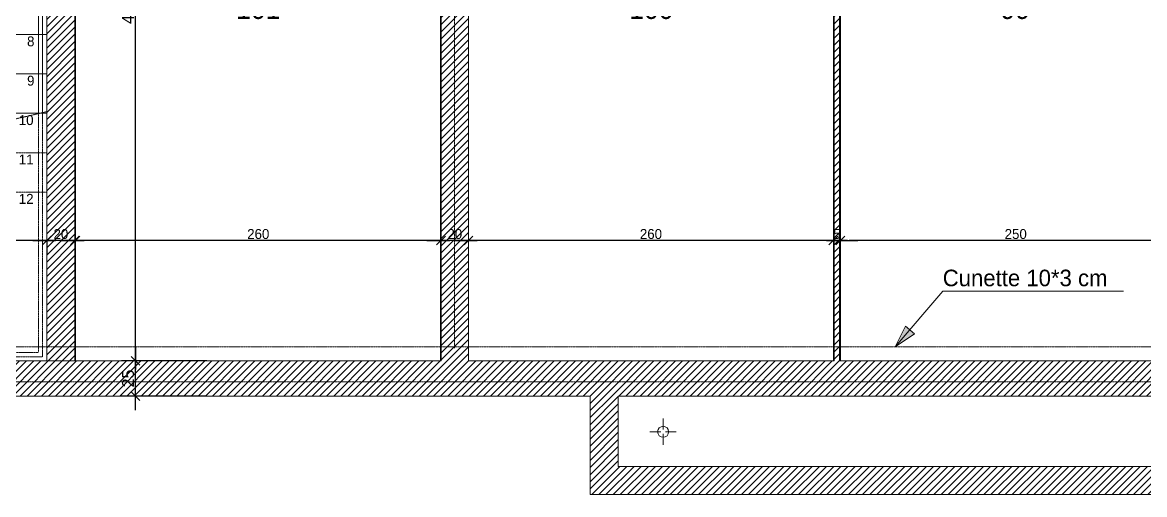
# Model space of a CAD drawing. Header units: centimetres. Extents: x -14085 to 643619, y -47998 to 35592.
# Drawn here: x 7315 to 8113, y 3181 to 3517 of the extents above; entities that cross this region are included whole.
import ezdxf

# ---------------------------------------------------------------- set-up
doc = ezdxf.new("R2010")
doc.units = ezdxf.units.CM
doc.header["$PDMODE"] = 1
doc.header["$PDSIZE"] = -2
for name, pattern in [('ISO-02', [0.75, 0.6, -0.15]), ('Style de ligne -6', [1.04164, 0.625, -0.20828, 0.06943, -0.13893]), ('VW-01', [0.41656, 0.20828, -0.20828])]:
    doc.linetypes.add(name, pattern=pattern)
doc.layers.get('0').update_dxf_attribs({"lineweight": 18, "true_color": 0x848484})
for name, color, linetype, lineweight in [('B GÈnÈral_Hatch', 7, 'Continuous', 5), ('B Général', 7, 'Continuous', 5), ('C ANNOTATIONS-cotation', 7, 'Continuous', 5), ('C ANNOTATIONS-cotation_Hatch', 7, 'Continuous', 5), ('C ANNOTATIONS-prestations', 7, 'Continuous', 5), ('C ANNOTATIONS-texte', 7, 'Continuous', 5), ('C ANNOTATIONS-texte_Hatch', 7, 'Continuous', 5)]:
    doc.layers.add(name, color=color, linetype=linetype, lineweight=lineweight)
doc.layers.add('C ANNOTATIONS-axes', color=1, linetype='ISO-02', lineweight=13, true_color=0xff0000)
doc.layers.add('C ANNOTATIONS-axes horizontaux', color=1, linetype='VW-01', lineweight=13, true_color=0xff0000)
doc.styles.add('Eurostile', font='')
doc.styles.get('Eurostile').set_extended_font_data('Eurostile')
doc.dimstyles.new('100é', dxfattribs={"dimtxt": 8.470801, "dimasz": 6.232178, "dimexe": 10, "dimexo": 25, "dimgap": 1, "dimtad": 1, "dimdec": 1, "dimtxsty": 'Eurostile', "dimblk": 'VW_SLASH', "dimblk1": 'VW_SLASH', "dimblk2": 'VW_SLASH', "dimcen": 0, "dimdle": 10, "dimazin": 0, "dimtfac": 1, "dimtdec": 1, "dimtix": 1, "dimtmove": 0, "dimatfit": 0, "dimldrblk": 'VW_FILLEDARROW', "dimfxl": 50.8, "dimfxlon": 1, "dimfrac": 2, "dimtolj": 1, "dimarcsym": 0})
pattern_1 = [(45, (0, 0), (2.4253472, -2.6458333), [])]

# ---------------------------------------------------------------- blocks, each defined once
blk = doc.blocks.new('Groupe-1')
at = {"layer": 'B GÈnÈral_Hatch', "linetype": 'Continuous', "lineweight": 0}
blk.add_hatch(color=7, dxfattribs=at).paths.add_polyline_path([(7276.74, 3456.58), (7272.48, 3440.7), (7268.23, 3456.58)])
at = {"layer": 'C ANNOTATIONS-cotation_Hatch', "linetype": 'Continuous', "lineweight": 0}
blk.add_hatch(color=7, dxfattribs=at).paths.add_polyline_path([(7130.23, 3523.51), (7134.48, 3539.39), (7138.74, 3523.51)])
at = {"layer": 'B Général', "color": 7, "linetype": 'Continuous'}
for p, q in [((7212.48, 3704.39), (7332.48, 3704.39)), ((7272.48, 3704.39), (7272.48, 3440.7)), ((7212.48, 3676.39), (7332.48, 3676.39)), ((7212.48, 3648.39), (7332.48, 3648.39)), ((7212.48, 3620.39), (7332.48, 3620.39)), ((7212.48, 3592.39), (7332.48, 3592.39)), ((7212.48, 3564.39), (7332.48, 3564.39)), ((7212.48, 3536.39), (7332.48, 3536.39)), ((7212.48, 3508.39), (7332.48, 3508.39)), ((7212.48, 3480.39), (7332.48, 3480.39)), ((7212.48, 3452.39), (7332.48, 3452.39))]:
    blk.add_line(p, q, dxfattribs=at)
at = {"layer": 'B Général', "color": 7, "linetype": 'VW-01'}
for p, q in [((7074.48, 3536.39), (7194.48, 3536.39)), ((7074.48, 3508.39), (7194.48, 3508.39)), ((7074.48, 3480.39), (7194.48, 3480.39)), ((7074.48, 3452.39), (7194.48, 3452.39)), ((7212.48, 3425.68), (7332.48, 3453.55)), ((7074.48, 3424.39), (7194.48, 3424.39)), ((7212.48, 3424.39), (7332.48, 3424.39)), ((7074.48, 3396.39), (7194.48, 3396.39)), ((7212.48, 3396.39), (7332.48, 3396.39))]:
    blk.add_line(p, q, dxfattribs=at)
at = {"layer": 'B Général', "color": 7, "linetype": 'Continuous', "lineweight": 5, "flags": 128}
blk.add_lwpolyline([(7332.48, 3736.39), (7332.48, 3276.39), (7074.48, 3276.39), (7074.48, 3568.28)], dxfattribs=at)
for points in [[(7326.54, 3736.39), (7326.51, 3452.16), (7329.48, 3452.85), (7329.48, 3736.39)], [(7218.43, 3713.57), (7188.54, 3713.57), (7188.54, 3710.62), (7215.49, 3710.62), (7215.49, 3695.2), (7215.49, 3695.2), (7215.49, 3426.38), (7218.46, 3427.07)]]:
    blk.add_lwpolyline(points, close=True, dxfattribs=at)
at = {"layer": 'B Général', "color": 7, "linetype": 'Continuous', "flags": 128}
blk.add_lwpolyline([(7332.48, 3453.55), (7332.48, 3704.39), (7212.48, 3704.39), (7212.48, 3425.68)], dxfattribs=at)
at = {"layer": 'B Général', "color": 7, "linetype": 'VW-01', "flags": 128}
blk.add_lwpolyline([(7329.48, 3452.85), (7326.51, 3452.16), (7326.48, 3282.39), (7087.56, 3282.39), (7080.48, 3289.46), (7080.48, 3568.28), (7077.48, 3568.28), (7077.48, 3288.22), (7086.31, 3279.39), (7329.48, 3279.39)], close=True, dxfattribs=at)
at = {"layer": 'B Général', "color": 7, "lineweight": 5, "flags": 128}
blk.add_lwpolyline([(7276.74, 3456.58), (7272.48, 3440.7), (7268.23, 3456.58)], close=True, dxfattribs=at)
at = {"layer": 'B Général', "color": 7, "linetype": 'Continuous', "lineweight": 5}
blk.add_circle((7079, 3280.64), 3.25, dxfattribs=at)
at = {"layer": 'C ANNOTATIONS-cotation', "color": 7, "linetype": 'VW-01', "lineweight": 5, "flags": 128}
blk.add_lwpolyline([(7080.48, 3289.46), (7080.48, 3568.28), (7077.48, 3568.28), (7077.48, 3288.22), (7086.31, 3279.39), (7194.48, 3279.39), (7194.48, 3282.39), (7087.56, 3282.39)], close=True, dxfattribs=at)
at = {"layer": 'C ANNOTATIONS-cotation', "color": 7, "lineweight": 5, "flags": 128}
blk.add_lwpolyline([(7130.23, 3523.51), (7134.48, 3539.39), (7138.74, 3523.51)], close=True, dxfattribs=at)
at = {"layer": 'C ANNOTATIONS-cotation', "color": 7, "linetype": 'VW-01', "lineweight": 5, "flags": 128}
blk.add_lwpolyline([(7134.48, 3539.39), (7134.48, 3342), (7272.48, 3342), (7272.48, 3440.78)], dxfattribs=at)
at = {"layer": 'C ANNOTATIONS-prestations', "attachment_point": 2, "line_spacing_factor": 0.894142, "style": 'Eurostile'}
for s, insert, char_height in [('1', (7321.04, 3703.09), 7.06), ('2', (7321.04, 3675.09), 7.06), ('3', (7321.04, 3647.09), 7.06), ('4', (7321.04, 3619.09), 7.06), ('5', (7321.04, 3591.09), 7.06), ('6', (7321.04, 3563.09), 7.06), ('18', (7087.47, 3545.56), 7.059), ('7', (7321.04, 3535.09), 7.06), ('17', (7087.47, 3517.56), 7.059), ('8', (7321.04, 3507.09), 7.06), ('16', (7087.47, 3489.56), 7.059), ('9', (7321.04, 3479.09), 7.06), ('15', (7087.47, 3461.56), 7.059), ('10', (7317.79, 3451.09), 7.059), ('14', (7087.47, 3433.56), 7.059), ('11', (7317.79, 3423.09), 7.059), ('13', (7087.47, 3405.56), 7.059), ('12', (7317.79, 3395.09), 7.059)]:
    blk.add_mtext(s, dxfattribs=dict(at, insert=insert, char_height=char_height))
blk = doc.blocks.new('Objet Paramétrique-3')
at = {"layer": 'B Général', "color": 7, "linetype": 'Continuous', "lineweight": 5}
for p, q in [((0, 0), (0, 500)), ((250, 0), (250, 500)), ((0, 0), (250, 0))]:
    blk.add_line(p, q, dxfattribs=at)
at = {"layer": 'B Général', "color": 7, "insert": (125, 250), "char_height": 14.118, "attachment_point": 5, "line_spacing_factor": 0.894142, "style": 'Eurostile'}
blk.add_mtext('99', dxfattribs=at)
blk = doc.blocks.new('Objet Paramétrique-4')
at = {"layer": 'B Général', "color": 7, "linetype": 'Continuous', "lineweight": 5}
for p, q in [((0, 0), (0, 500)), ((260, 0), (260, 500)), ((0, 0), (260, 0))]:
    blk.add_line(p, q, dxfattribs=at)
at = {"layer": 'B Général', "color": 7, "extrusion": (0, 0, -1), "insert": (130, 250), "char_height": 14.118, "attachment_point": 5, "text_direction": (-1, 0, 0), "line_spacing_factor": 0.894142, "style": 'Eurostile'}
blk.add_mtext('101', dxfattribs=at)
blk = doc.blocks.new('Objet Paramétrique-5')
at = {"layer": 'B Général', "color": 7, "linetype": 'Continuous', "lineweight": 5}
for p, q in [((0, 0), (0, 500)), ((260, 0), (260, 500)), ((0, 0), (260, 0))]:
    blk.add_line(p, q, dxfattribs=at)
at = {"layer": 'B Général', "color": 7, "extrusion": (0, 0, -1), "insert": (130, 250), "char_height": 14.118, "attachment_point": 5, "text_direction": (-1, 0, 0), "line_spacing_factor": 0.894142, "style": 'Eurostile'}
blk.add_mtext('100', dxfattribs=at)
blk = doc.blocks.new('axes 2')
at = {"layer": 'B Général', "color": 1, "linetype": 'Style de ligne -6', "lineweight": 13}
blk.add_line((-43.328, -1173.93), (-43.328, 1361.07), dxfattribs=at)
at = {"layer": 'C ANNOTATIONS-axes horizontaux', "color": 5, "true_color": 0x0000ff}
blk.add_line((4705, -1197.93), (-4705, -1197.93), dxfattribs=at)
blk = doc.blocks.new('VW_SLASH')
at = {"color": 0, "linetype": 'ByBlock', "lineweight": -2}
blk.add_line((1.6, 0), (-1, 0), dxfattribs=at)
at = {"color": 0, "lineweight": 20, "flags": 128}
blk.add_lwpolyline([(0.5, 0.5), (-0.5, -0.5)], dxfattribs=at)
blk = doc.blocks.new('*D205')
at = {"layer": 'C ANNOTATIONS-cotation', "color": 0, "linetype": 'Continuous', "lineweight": -2, "transparency": 16777216}
for p, q in [((7212.48, 3371.39), (7212.48, 3352)), ((7326.25, 3362), (7218.72, 3362)), ((7332.48, 3362), (7332.48, 3352))]:
    blk.add_line(p, q, dxfattribs=at)
at = {"layer": 'Defpoints', "color": 0, "linetype": 'Continuous', "lineweight": 0, "transparency": 16777216}
for p in [(7212.48, 3396.39), (7332.48, 3386.5), (7212.48, 3362)]:
    blk.add_point(p, dxfattribs=at)
at = {"layer": 'C ANNOTATIONS-cotation', "color": 0, "linetype": 'Continuous', "lineweight": -2, "transparency": 16777216, "xscale": 6.232177734375, "yscale": 6.232177734375, "zscale": 6.232177734375, "rotation": 180}
blk.add_blockref('VW_SLASH', (7212.48, 3362), dxfattribs=at)
at = {"layer": 'C ANNOTATIONS-cotation', "color": 0, "linetype": 'Continuous', "lineweight": -2, "transparency": 16777216, "xscale": 6.232177734375, "yscale": 6.232177734375, "zscale": 6.232177734375}
blk.add_blockref('VW_SLASH', (7332.48, 3362), dxfattribs=at)
at = {"layer": 'C ANNOTATIONS-cotation', "color": 0, "linetype": 'Continuous', "lineweight": 5, "transparency": 16777216, "insert": (7272.48, 3366.53), "char_height": 7.059, "attachment_point": 5, "style": 'Eurostile'}
blk.add_mtext('\\A1;120', dxfattribs=at)
blk = doc.blocks.new('VW_FILLEDARROW')
at = {"linetype": 'Continuous', "lineweight": 0}
blk.add_hatch(color=0, dxfattribs=at).paths.add_polyline_path([(-1.6, 0.43), (0, 0), (-1.6, -0.43)])
at = {"color": 0, "lineweight": 5, "flags": 128}
blk.add_lwpolyline([(-1.6, 0.43), (0, 0), (-1.6, -0.43)], close=True, dxfattribs=at)
blk = doc.blocks.new('*D206')
at = {"layer": 'C ANNOTATIONS-cotation', "color": 0, "linetype": 'Continuous', "lineweight": -2, "transparency": 16777216}
for p, q in [((7332.48, 3362), (7332.48, 3352)), ((7346.25, 3362), (7338.72, 3362)), ((7352.48, 3362), (7352.48, 3352))]:
    blk.add_line(p, q, dxfattribs=at)
at = {"layer": 'Defpoints', "color": 0, "linetype": 'Continuous', "lineweight": 0, "transparency": 16777216}
for p in [(7332.48, 3386.5), (7352.48, 3386.73), (7332.48, 3362)]:
    blk.add_point(p, dxfattribs=at)
at = {"layer": 'C ANNOTATIONS-cotation', "color": 0, "linetype": 'Continuous', "lineweight": -2, "transparency": 16777216, "xscale": 6.232177734375, "yscale": 6.232177734375, "zscale": 6.232177734375, "rotation": 180}
blk.add_blockref('VW_SLASH', (7332.48, 3362), dxfattribs=at)
at = {"layer": 'C ANNOTATIONS-cotation', "color": 0, "linetype": 'Continuous', "lineweight": -2, "transparency": 16777216, "xscale": 6.232177734375, "yscale": 6.232177734375, "zscale": 6.232177734375}
blk.add_blockref('VW_SLASH', (7352.48, 3362), dxfattribs=at)
at = {"layer": 'C ANNOTATIONS-cotation', "color": 0, "linetype": 'Continuous', "lineweight": 5, "transparency": 16777216, "insert": (7342.48, 3366.53), "char_height": 7.059, "attachment_point": 5, "style": 'Eurostile'}
blk.add_mtext('\\A1;20', dxfattribs=at)
blk = doc.blocks.new('*D212')
at = {"layer": 'C ANNOTATIONS-cotation', "color": 0, "linetype": 'Continuous', "lineweight": -2, "transparency": 16777216}
for p, q in [((7446.3, 3774.36), (7385.5, 3774.36)), ((7395.5, 3282.62), (7395.5, 3768.13)), ((7446.3, 3276.39), (7385.5, 3276.39))]:
    blk.add_line(p, q, dxfattribs=at)
at = {"layer": 'Defpoints', "color": 0, "linetype": 'Continuous', "lineweight": 0, "transparency": 16777216}
for p in [(7395.5, 3774.36), (7487.13, 3774.36), (7556.5, 3276.39)]:
    blk.add_point(p, dxfattribs=at)
at = {"layer": 'C ANNOTATIONS-cotation', "color": 0, "linetype": 'Continuous', "lineweight": -2, "transparency": 16777216, "xscale": 6.232177734375, "yscale": 6.232177734375, "zscale": 6.232177734375}
for p, rotation in [((7395.5, 3774.36), 90), ((7395.5, 3276.39), 270)]:
    blk.add_blockref('VW_SLASH', p, dxfattribs=dict(at, rotation=rotation))
at = {"layer": 'C ANNOTATIONS-cotation', "color": 0, "linetype": 'Continuous', "lineweight": 5, "transparency": 16777216, "insert": (7390.26, 3525.37), "char_height": 8.471, "attachment_point": 5, "rotation": 90, "style": 'Eurostile'}
blk.add_mtext('\\A1;498', dxfattribs=at)
blk = doc.blocks.new('*D213')
at = {"layer": 'C ANNOTATIONS-cotation', "color": 0, "linetype": 'Continuous', "lineweight": -2, "transparency": 16777216}
for p, q in [((7446.3, 3276.39), (7385.5, 3276.39)), ((7395.5, 3257.62), (7395.5, 3270.16)), ((7446.3, 3251.39), (7385.5, 3251.39))]:
    blk.add_line(p, q, dxfattribs=at)
at = {"layer": 'Defpoints', "color": 0, "linetype": 'Continuous', "lineweight": 0, "transparency": 16777216}
for p in [(7395.5, 3276.39), (7556.5, 3276.39), (7556.5, 3251.39)]:
    blk.add_point(p, dxfattribs=at)
at = {"layer": 'C ANNOTATIONS-cotation', "color": 0, "linetype": 'Continuous', "lineweight": -2, "transparency": 16777216, "xscale": 6.232177734375, "yscale": 6.232177734375, "zscale": 6.232177734375}
for p, rotation in [((7395.5, 3276.39), 90), ((7395.5, 3251.39), 270)]:
    blk.add_blockref('VW_SLASH', p, dxfattribs=dict(at, rotation=rotation))
at = {"layer": 'C ANNOTATIONS-cotation', "color": 0, "linetype": 'Continuous', "lineweight": 5, "transparency": 16777216, "insert": (7390.26, 3263.89), "char_height": 8.471, "attachment_point": 5, "rotation": 90, "style": 'Eurostile'}
blk.add_mtext('\\A1;25', dxfattribs=at)
blk = doc.blocks.new('Groupe-119-1')
at = {"layer": 'B Général', "color": 7, "lineweight": 18}
for p, q in [((7770.90625, 3227.5625), (7770.90625, 3235.375)), ((7769.34375, 3226), (7761.53125, 3226)), ((7772.46875, 3226), (7780.28125, 3226)), ((7770.90625, 3224.4375), (7770.90625, 3216.625))]:
    blk.add_line(p, q, dxfattribs=at)
blk.add_circle((7770.90625, 3226), 3.90625, dxfattribs=at)
blk = doc.blocks.new('Groupe-121-1')
at = {"layer": 'C ANNOTATIONS-texte_Hatch', "linetype": 'Continuous', "lineweight": 0}
blk.add_hatch(color=7, dxfattribs=at).paths.add_polyline_path([(7949.63, 3295.58), (7936, 3286.39), (7943.2, 3301.16)])
at = {"layer": 'C ANNOTATIONS-texte', "flags": 128}
blk.add_lwpolyline([(7936, 3286.39), (7969.8, 3325.94), (8098.5, 3325.94)], dxfattribs=at)
at = {"layer": 'C ANNOTATIONS-texte', "lineweight": 5, "flags": 128}
blk.add_lwpolyline([(7949.63, 3295.58), (7936, 3286.39), (7943.2, 3301.16)], close=True, dxfattribs=at)
at = {"layer": 'C ANNOTATIONS-texte', "color": 7, "insert": (7969.8, 3341.23), "char_height": 11.765, "attachment_point": 1, "line_spacing_factor": 0.894142, "style": 'Eurostile'}
blk.add_mtext('Cunette 10*3 cm', dxfattribs=at)
blk = doc.blocks.new('*D296')
at = {"layer": 'C ANNOTATIONS-cotation', "color": 0, "linetype": 'Continuous', "lineweight": -2, "transparency": 16777216}
blk.add_line((7606.66, 3362), (7359.12, 3362), dxfattribs=at)
at = {"layer": 'Defpoints', "color": 0, "linetype": 'Continuous', "lineweight": 0, "transparency": 16777216}
for p in [(7352.89, 3362), (7352.89, 3346), (7612.89, 3346)]:
    blk.add_point(p, dxfattribs=at)
at = {"layer": 'C ANNOTATIONS-cotation', "color": 0, "linetype": 'Continuous', "lineweight": -2, "transparency": 16777216, "xscale": 6.232177734375, "yscale": 6.232177734375, "zscale": 6.232177734375, "rotation": 180}
blk.add_blockref('VW_SLASH', (7352.89, 3362), dxfattribs=at)
at = {"layer": 'C ANNOTATIONS-cotation', "color": 0, "linetype": 'Continuous', "lineweight": -2, "transparency": 16777216, "xscale": 6.232177734375, "yscale": 6.232177734375, "zscale": 6.232177734375}
blk.add_blockref('VW_SLASH', (7612.89, 3362), dxfattribs=at)
at = {"layer": 'C ANNOTATIONS-cotation', "color": 0, "linetype": 'Continuous', "lineweight": 5, "transparency": 16777216, "insert": (7482.89, 3366.53), "char_height": 7.059, "attachment_point": 5, "style": 'Eurostile'}
blk.add_mtext('\\A1;260', dxfattribs=at)
blk = doc.blocks.new('*D297')
at = {"layer": 'C ANNOTATIONS-cotation', "color": 0, "linetype": 'Continuous', "lineweight": -2, "transparency": 16777216}
blk.add_line((7626.25, 3362), (7619.12, 3362), dxfattribs=at)
at = {"layer": 'Defpoints', "color": 0, "linetype": 'Continuous', "lineweight": 0, "transparency": 16777216}
for p in [(7632.48, 3372), (7612.89, 3362), (7612.89, 3346)]:
    blk.add_point(p, dxfattribs=at)
at = {"layer": 'C ANNOTATIONS-cotation', "color": 0, "linetype": 'Continuous', "lineweight": -2, "transparency": 16777216, "xscale": 6.232177734375, "yscale": 6.232177734375, "zscale": 6.232177734375, "rotation": 180}
blk.add_blockref('VW_SLASH', (7612.89, 3362), dxfattribs=at)
at = {"layer": 'C ANNOTATIONS-cotation', "color": 0, "linetype": 'Continuous', "lineweight": -2, "transparency": 16777216, "xscale": 6.232177734375, "yscale": 6.232177734375, "zscale": 6.232177734375}
blk.add_blockref('VW_SLASH', (7632.48, 3362), dxfattribs=at)
at = {"layer": 'C ANNOTATIONS-cotation', "color": 0, "linetype": 'Continuous', "lineweight": 5, "transparency": 16777216, "insert": (7622.69, 3366.53), "char_height": 7.059, "attachment_point": 5, "style": 'Eurostile'}
blk.add_mtext('\\A1;20', dxfattribs=at)
blk = doc.blocks.new('*D298')
at = {"layer": 'C ANNOTATIONS-cotation', "color": 0, "linetype": 'Continuous', "lineweight": -2, "transparency": 16777216}
blk.add_line((7885.75, 3362), (7638.72, 3362), dxfattribs=at)
at = {"layer": 'Defpoints', "color": 0, "linetype": 'Continuous', "lineweight": 0, "transparency": 16777216}
for p in [(7632.48, 3372), (7891.98, 3372), (7632.48, 3362)]:
    blk.add_point(p, dxfattribs=at)
at = {"layer": 'C ANNOTATIONS-cotation', "color": 0, "linetype": 'Continuous', "lineweight": -2, "transparency": 16777216, "xscale": 6.232177734375, "yscale": 6.232177734375, "zscale": 6.232177734375, "rotation": 180}
blk.add_blockref('VW_SLASH', (7632.48, 3362), dxfattribs=at)
at = {"layer": 'C ANNOTATIONS-cotation', "color": 0, "linetype": 'Continuous', "lineweight": -2, "transparency": 16777216, "xscale": 6.232177734375, "yscale": 6.232177734375, "zscale": 6.232177734375}
blk.add_blockref('VW_SLASH', (7891.98, 3362), dxfattribs=at)
at = {"layer": 'C ANNOTATIONS-cotation', "color": 0, "linetype": 'Continuous', "lineweight": 5, "transparency": 16777216, "insert": (7762.23, 3366.53), "char_height": 7.059, "attachment_point": 5, "style": 'Eurostile'}
blk.add_mtext('\\A1;260', dxfattribs=at)
blk = doc.blocks.new('*D299')
at = {"layer": 'C ANNOTATIONS-cotation', "color": 0, "linetype": 'Continuous', "lineweight": -2, "transparency": 16777216}
for p, q in [((7885.75, 3362), (7879.52, 3362)), ((7896.98, 3362), (7891.98, 3362)), ((7903.22, 3362), (7909.45, 3362))]:
    blk.add_line(p, q, dxfattribs=at)
at = {"layer": 'Defpoints', "color": 0, "linetype": 'Continuous', "lineweight": 0, "transparency": 16777216}
for p in [(7891.98, 3372), (7896.98, 3369.11), (7891.98, 3362)]:
    blk.add_point(p, dxfattribs=at)
at = {"layer": 'C ANNOTATIONS-cotation', "color": 0, "linetype": 'Continuous', "lineweight": -2, "transparency": 16777216, "xscale": 6.232177734375, "yscale": 6.232177734375, "zscale": 6.232177734375}
blk.add_blockref('VW_SLASH', (7891.98, 3362), dxfattribs=at)
at = {"layer": 'C ANNOTATIONS-cotation', "color": 0, "linetype": 'Continuous', "lineweight": -2, "transparency": 16777216, "xscale": 6.232177734375, "yscale": 6.232177734375, "zscale": 6.232177734375, "rotation": 180}
blk.add_blockref('VW_SLASH', (7896.98, 3362), dxfattribs=at)
at = {"layer": 'C ANNOTATIONS-cotation', "color": 0, "linetype": 'Continuous', "lineweight": 5, "transparency": 16777216, "insert": (7894.48, 3366.53), "char_height": 7.059, "attachment_point": 5, "style": 'Eurostile'}
blk.add_mtext('\\A1;5', dxfattribs=at)
blk = doc.blocks.new('*D300')
at = {"layer": 'C ANNOTATIONS-cotation', "color": 0, "linetype": 'Continuous', "lineweight": -2, "transparency": 16777216}
blk.add_line((8140.25, 3362), (7903.22, 3362), dxfattribs=at)
at = {"layer": 'Defpoints', "color": 0, "linetype": 'Continuous', "lineweight": 0, "transparency": 16777216}
for p in [(7896.98, 3369.11), (8146.48, 3369.11), (7896.98, 3362)]:
    blk.add_point(p, dxfattribs=at)
at = {"layer": 'C ANNOTATIONS-cotation', "color": 0, "linetype": 'Continuous', "lineweight": -2, "transparency": 16777216, "xscale": 6.232177734375, "yscale": 6.232177734375, "zscale": 6.232177734375, "rotation": 180}
blk.add_blockref('VW_SLASH', (7896.98, 3362), dxfattribs=at)
at = {"layer": 'C ANNOTATIONS-cotation', "color": 0, "linetype": 'Continuous', "lineweight": -2, "transparency": 16777216, "xscale": 6.232177734375, "yscale": 6.232177734375, "zscale": 6.232177734375}
blk.add_blockref('VW_SLASH', (8146.48, 3362), dxfattribs=at)
at = {"layer": 'C ANNOTATIONS-cotation', "color": 0, "linetype": 'Continuous', "lineweight": 5, "transparency": 16777216, "insert": (8021.73, 3366.53), "char_height": 7.059, "attachment_point": 5, "style": 'Eurostile'}
blk.add_mtext('\\A1;250', dxfattribs=at)

msp = doc.modelspace()

# ---------------------------------------------------------------- hatches: boundary and pattern name
at = {"layer": 'B GÈnÈral_Hatch', "linetype": 'Continuous', "lineweight": 5}
h = msp.add_hatch(dxfattribs=at)
h.set_pattern_fill('50_BETON', style=0, pattern_type=2)
h.set_pattern_definition(pattern_1)
h.paths.add_polyline_path([(7352.48, 3829.39), (7332.48, 3809.39), (7332.48, 3276.39), (7352.48, 3276.39)])
h = msp.add_hatch(dxfattribs=at)
h.set_pattern_fill('50_BETON', style=0, pattern_type=2)
h.set_pattern_definition(pattern_1)
h.paths.add_polyline_path([(7896.98, 3779.35), (7891.98, 3774.35), (7891.98, 3276.39), (7896.98, 3276.39)])
h = msp.add_hatch(dxfattribs=at)
h.set_pattern_fill('50_BETON', style=0, pattern_type=2)
h.set_pattern_definition(pattern_1)
h.paths.add_polyline_path([(7632.48, 3774.35), (7612.48, 3774.36), (7612.48, 3276.39), (7632.48, 3276.39)])
h = msp.add_hatch(dxfattribs=at)
h.set_pattern_fill('50_BETON', style=0, pattern_type=2)
h.set_pattern_definition(pattern_1)
h.paths.add_polyline_path([(8426.48, 3251.39), (8426.48, 3276.39), (7074.48, 3276.39), (7074.48, 3251.39)])
h = msp.add_hatch(dxfattribs=at)
h.set_pattern_fill('50_BETON', style=0, pattern_type=2)
h.set_pattern_definition(pattern_1)
h.paths.add_polyline_path([(7739, 3251.39), (7719, 3251.39), (7719, 3181.39), (7739, 3201.39)])
h = msp.add_hatch(dxfattribs=at)
h.set_pattern_fill('50_BETON', style=0, pattern_type=2)
h.set_pattern_definition(pattern_1)
h.paths.add_polyline_path([(7739, 3201.39), (7719, 3181.39), (8426.48, 3181.39), (8426.48, 3201.39)])

# ---------------------------------------------------------------- linework, layer by layer
at = {"layer": 'B Général', "color": 7, "linetype": 'Continuous', "lineweight": 18}
for p, q in [((7332.48, 3276.39), (7332.48, 3809.39)), ((7896.98, 3276.39), (7896.98, 3779.35)), ((7352.48, 3276.39), (7352.48, 3771.43)), ((7612.48, 3276.39), (7612.48, 3774.36)), ((7632.48, 3276.39), (7632.48, 3774.35)), ((7891.98, 3276.39), (7891.98, 3774.35)), ((7074.48, 3276.39), (7612.48, 3276.39)), ((7632.48, 3276.39), (7891.98, 3276.39)), ((7896.98, 3276.39), (8426.48, 3276.39)), ((7074.48, 3251.39), (7719, 3251.39)), ((7719, 3181.39), (7719, 3251.39)), ((7739, 3251.39), (8426.48, 3251.39)), ((7739, 3201.39), (7739, 3251.39)), ((8426.48, 3201.39), (7739, 3201.39)), ((8426.48, 3181.39), (7719, 3181.39))]:
    msp.add_line(p, q, dxfattribs=at)
at = {"layer": 'B Général', "color": 7, "linetype": 'Continuous', "lineweight": 5}
for p, q in [((7332.48, 3276.39), (7332.48, 3809.39)), ((7896.98, 3276.39), (7896.98, 3779.35)), ((7352.48, 3276.39), (7352.48, 3771.43)), ((7612.48, 3276.39), (7612.48, 3774.36)), ((7632.48, 3276.39), (7632.48, 3774.35)), ((7891.98, 3276.39), (7891.98, 3774.35)), ((7074.48, 3276.39), (7612.48, 3276.39)), ((7632.48, 3276.39), (7891.98, 3276.39)), ((7896.98, 3276.39), (8426.48, 3276.39)), ((7074.48, 3251.39), (7719, 3251.39)), ((7719, 3181.39), (7719, 3251.39)), ((7739, 3251.39), (8426.48, 3251.39)), ((7739, 3201.39), (7739, 3251.39)), ((8426.48, 3201.39), (7739, 3201.39)), ((8426.48, 3181.39), (7719, 3181.39))]:
    msp.add_line(p, q, dxfattribs=at)
at = {"layer": 'B Général', "color": 250, "linetype": 'VW-01', "lineweight": 18, "true_color": 0x444444}
msp.add_line((7085.89, 3286.39), (8426.48, 3286.39), dxfattribs=at)

# ---------------------------------------------------------------- block references
at = {"layer": 'B Général', "color": 7, "xscale": -1}
for name, p, rotation in [('Objet Paramétrique-4', (7612.89, 3276.39), 359.9999999973624), ('Objet Paramétrique-5', (7892.48, 3276.39), 2.364781227924238e-09)]:
    msp.add_blockref(name, p, dxfattribs=dict(at, rotation=rotation))
at = {"layer": 'B Général', "color": 7, "rotation": 2.637551302915977e-09}
msp.add_blockref('Objet Paramétrique-3', (7896.48, 3276.39), dxfattribs=at)
at = {"layer": 'B Général', "color": 7}
for name in ['Groupe-1', 'Groupe-119-1']:
    msp.add_blockref(name, (0, 0), dxfattribs=at)
at = {"layer": 'C ANNOTATIONS-axes', "color": 7}
msp.add_blockref('axes 2', (7665.81, 4459.32), dxfattribs=at)
at = {"layer": 'C ANNOTATIONS-texte', "color": 7}
msp.add_blockref('Groupe-121-1', (0, 0), dxfattribs=at)

# ---------------------------------------------------------------- dimensions: what is measured, and where the dimension line sits
at = {"layer": 'C ANNOTATIONS-cotation', "color": 7, "linetype": 'Continuous', "lineweight": 5}
for base, p1, p2, picture, middle in [((7395.5, 3774.36), (7556.5, 3276.39), (7487.13, 3774.36), '*D212', (7390.26, 3525.37)), ((7395.5, 3276.39), (7556.5, 3251.39), (7556.5, 3276.39), '*D213', (7390.26, 3263.89))]:
    dim = msp.add_linear_dim(base=base, p1=p1, p2=p2, angle=270, dimstyle='100é', override={"dimtxt": 8.470801, "dimpost": '<>', "dimtxsty": 'Eurostile', "dimtmove": 2}, dxfattribs=at)
    dim.commit()
    dim.dimension.update_dxf_attribs({"geometry": picture, "text_midpoint": middle})
for base, p1, p2, override, picture, middle in [((7212.48, 3362), (7332.48, 3386.5), (7212.48, 3396.39), {"dimtxt": 7.059001, "dimdec": 0, "dimpost": '<>', "dimtxsty": 'Eurostile', "dimtmove": 2}, '*D205', (7272.48, 3366.53)), ((7332.48, 3362), (7352.48, 3386.73), (7332.48, 3386.5), {"dimtxt": 7.059001, "dimdec": 0, "dimpost": '<>', "dimtxsty": 'Eurostile', "dimtmove": 2}, '*D206', (7342.48, 3366.53)), ((7352.89, 3362), (7612.89, 3346), (7352.89, 3346), {"dimtxt": 7.059001, "dimdec": 0, "dimpost": '<>', "dimtxsty": 'Eurostile', "dimse1": 1, "dimse2": 1, "dimtmove": 2}, '*D296', (7482.89, 3366.53)), ((7612.89, 3362), (7632.48, 3372), (7612.89, 3346), {"dimtxt": 7.059001, "dimdec": 0, "dimpost": '<>', "dimtxsty": 'Eurostile', "dimse1": 1, "dimse2": 1, "dimtmove": 2}, '*D297', (7622.69, 3366.53)), ((7632.48421279, 3362), (7891.98421287, 3371.99999999), (7632.48421279, 3372), {"dimtxt": 7.059001, "dimdec": 0, "dimpost": '<>', "dimtxsty": 'Eurostile', "dimse1": 1, "dimse2": 1, "dimtmove": 2}, '*D298', (7762.23421283, 3366.52950033)), ((7891.98, 3362), (7896.98, 3369.11), (7891.98, 3372), {"dimtxt": 7.059001, "dimdec": 0, "dimpost": '<>', "dimtxsty": 'Eurostile', "dimse1": 1, "dimse2": 1, "dimtmove": 2}, '*D299', (7894.48, 3366.53)), ((7896.98421287, 3362), (8146.48421295, 3369.11324865), (7896.98421287, 3369.11324864), {"dimtxt": 7.059001, "dimdec": 0, "dimpost": '<>', "dimtxsty": 'Eurostile', "dimse1": 1, "dimse2": 1, "dimtmove": 2}, '*D300', (8021.73421291, 3366.52950033))]:
    dim = msp.add_linear_dim(base=base, p1=p1, p2=p2, dimstyle='100é', override=override, dxfattribs=at)
    dim.commit()
    dim.dimension.update_dxf_attribs({"geometry": picture, "text_midpoint": middle})

doc.saveas('drawing.dxf')
